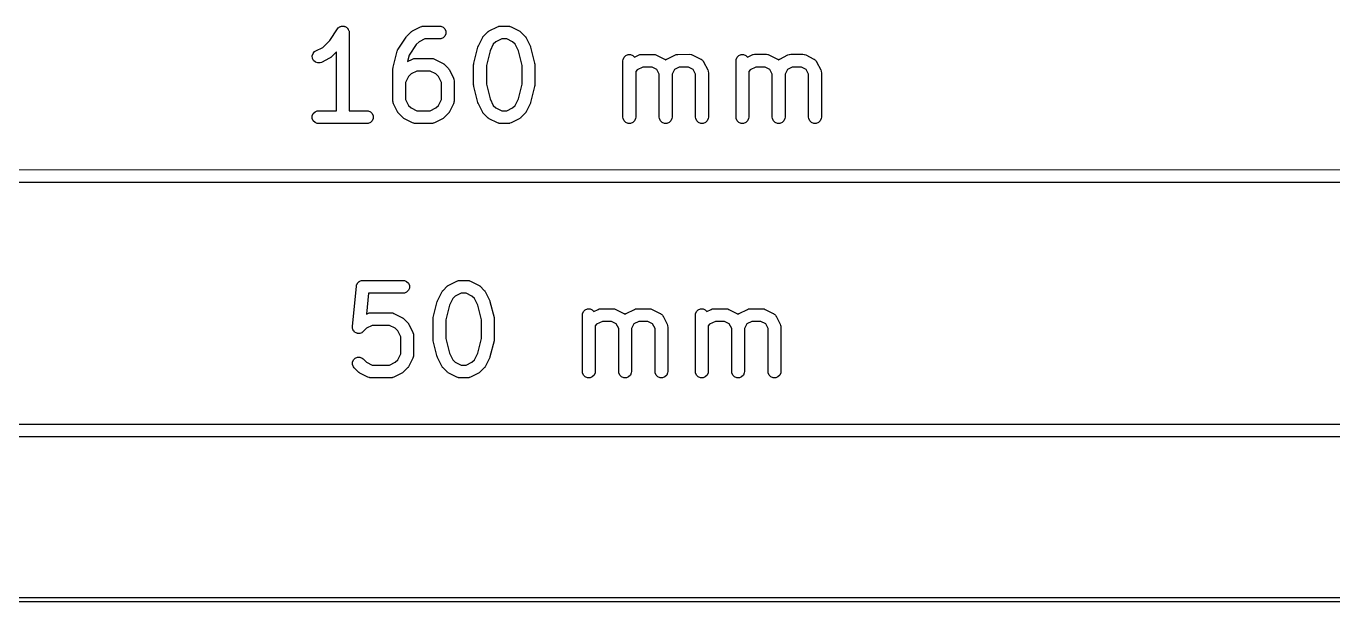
# Model space of a CAD drawing. Header units: inches. Extents: x 0.57 to 7.95, y -5.84 to -0.5.
# Drawn here: x 3.882 to 4.489, y -0.769 to -0.501 of the extents above; entities that cross this region are included whole.
import ezdxf

# ---------------------------------------------------------------- set-up
doc = ezdxf.new("R2010")
doc.units = ezdxf.units.IN
doc.header["$MEASUREMENT"] = 0
doc.layers.add('BLACK', color=250, linetype='CONTINUOUS')

msp = doc.modelspace()

# ---------------------------------------------------------------- linework, layer by layer
at = {"layer": 'BLACK', "linetype": 'CONTINUOUS'}
for p, q in [((4.02292, -0.50776), (4.02651, -0.50238)), ((4.02651, -0.50238), (4.02688, -0.50193)), ((4.02651, -0.50238), (4.02651, -0.50238)), ((4.02651, -0.50238), (4.02651, -0.50238)), ((4.02651, -0.50238), (4.02651, -0.50238)), ((4.02688, -0.50193), (4.02712, -0.50177)), ((4.02712, -0.50177), (4.02733, -0.50156)), ((4.02733, -0.50156), (4.02759, -0.50145)), ((4.02759, -0.50145), (4.02783, -0.50129)), ((4.02783, -0.50129), (4.02812, -0.50124)), ((4.02812, -0.50124), (4.02839, -0.50112)), ((4.02839, -0.50112), (4.02868, -0.50112)), ((4.02868, -0.50112), (4.02896, -0.50107)), ((4.02896, -0.50107), (4.02925, -0.50112)), ((4.02925, -0.50112), (4.02954, -0.50112)), ((4.02954, -0.50112), (4.02981, -0.50123)), ((4.02981, -0.50123), (4.03009, -0.50129)), ((4.03009, -0.50129), (4.03034, -0.50145)), ((4.03034, -0.50145), (4.03061, -0.50156)), ((4.03061, -0.50156), (4.03081, -0.50177)), ((4.03081, -0.50177), (4.03105, -0.50193)), ((4.03105, -0.50193), (4.03122, -0.50217)), ((4.03122, -0.50217), (4.03142, -0.50238)), ((4.03142, -0.50238), (4.03153, -0.50265)), ((4.03153, -0.50265), (4.03169, -0.50289)), ((4.03169, -0.50289), (4.03175, -0.50317)), ((4.03175, -0.50317), (4.03186, -0.50344)), ((4.03186, -0.50344), (4.03192, -0.50401)), ((4.06063, -0.50381), (4.06085, -0.50362)), ((4.06085, -0.50362), (4.0609, -0.50356)), ((4.0609, -0.50356), (4.06099, -0.5035)), ((4.06099, -0.5035), (4.06107, -0.50344)), ((4.06107, -0.50344), (4.06115, -0.50341)), ((4.06115, -0.50341), (4.06139, -0.50325)), ((4.06139, -0.50325), (4.06514, -0.50138)), ((4.06514, -0.50138), (4.06568, -0.50117)), ((4.06568, -0.50117), (4.06579, -0.50116)), ((4.06579, -0.50116), (4.06589, -0.50112)), ((4.06589, -0.50112), (4.06646, -0.50107)), ((4.06646, -0.50107), (4.07396, -0.50107)), ((4.07396, -0.50107), (4.07454, -0.50112)), ((4.07454, -0.50112), (4.0756, -0.50156)), ((4.0756, -0.50156), (4.07642, -0.50238)), ((4.07642, -0.50238), (4.07686, -0.50344)), ((4.07686, -0.50344), (4.07686, -0.50459)), ((4.09625, -0.5038), (4.09647, -0.50362)), ((4.09647, -0.50362), (4.09652, -0.50356)), ((4.09652, -0.50356), (4.09661, -0.5035)), ((4.09661, -0.5035), (4.09669, -0.50344)), ((4.09669, -0.50344), (4.09677, -0.50341)), ((4.09677, -0.50341), (4.09701, -0.50325)), ((4.09701, -0.50325), (4.10076, -0.50138)), ((4.10076, -0.50138), (4.1013, -0.50117)), ((4.1013, -0.50117), (4.10141, -0.50116)), ((4.10141, -0.50116), (4.10151, -0.50112)), ((4.10151, -0.50112), (4.10208, -0.50106)), ((4.10208, -0.50106), (4.10583, -0.50106)), ((4.10583, -0.50106), (4.10641, -0.50112)), ((4.10641, -0.50112), (4.10651, -0.50116)), ((4.10651, -0.50116), (4.10661, -0.50117)), ((4.10661, -0.50117), (4.10715, -0.50138)), ((4.10715, -0.50138), (4.1109, -0.50325)), ((4.1109, -0.50325), (4.11115, -0.50341)), ((4.11115, -0.50341), (4.11122, -0.50344)), ((4.11122, -0.50344), (4.1113, -0.5035)), ((4.1113, -0.5035), (4.11139, -0.50356)), ((4.11139, -0.50356), (4.11144, -0.50362)), ((4.11144, -0.50362), (4.11167, -0.5038)), ((4.01972, -0.51097), (4.02292, -0.50776)), ((4.03192, -0.50401), (4.03192, -0.50402)), ((4.03192, -0.50402), (4.03192, -0.50402)), ((4.03192, -0.50402), (4.03192, -0.50402)), ((4.03192, -0.50402), (4.03192, -0.54044)), ((4.05463, -0.51175), (4.05838, -0.50613)), ((4.05838, -0.50613), (4.05857, -0.5059)), ((4.05838, -0.50613), (4.05838, -0.50613)), ((4.05838, -0.50613), (4.05838, -0.50613)), ((4.05857, -0.5059), (4.05875, -0.50568)), ((4.05875, -0.50568), (4.06063, -0.50381)), ((4.05875, -0.50568), (4.05875, -0.50568)), ((4.05875, -0.50568), (4.05875, -0.50568)), ((4.06313, -0.50965), (4.05983, -0.5146)), ((4.06446, -0.50832), (4.06313, -0.50965)), ((4.06716, -0.50697), (4.06446, -0.50832)), ((4.07396, -0.50697), (4.06716, -0.50697)), ((4.07454, -0.50691), (4.07396, -0.50697)), ((4.0756, -0.50647), (4.07454, -0.50691)), ((4.07642, -0.50566), (4.0756, -0.50647)), ((4.07686, -0.50459), (4.07642, -0.50566)), ((4.09194, -0.5102), (4.09382, -0.50645)), ((4.09382, -0.50645), (4.09397, -0.5062)), ((4.09397, -0.5062), (4.094, -0.50613)), ((4.094, -0.50613), (4.09407, -0.50605)), ((4.09407, -0.50605), (4.09413, -0.50596)), ((4.09413, -0.50596), (4.09419, -0.50591)), ((4.09419, -0.50591), (4.09437, -0.50568)), ((4.09437, -0.50568), (4.09625, -0.5038)), ((4.09889, -0.50952), (4.09737, -0.51255)), ((4.10008, -0.50832), (4.09889, -0.50952)), ((4.10278, -0.50697), (4.10008, -0.50832)), ((4.10514, -0.50697), (4.10278, -0.50697)), ((4.10783, -0.50832), (4.10514, -0.50697)), ((4.10903, -0.50952), (4.10783, -0.50832)), ((4.11055, -0.51255), (4.10903, -0.50952)), ((4.11167, -0.5038), (4.11355, -0.50568)), ((4.11355, -0.50568), (4.11373, -0.5059)), ((4.11373, -0.5059), (4.11379, -0.50596)), ((4.11379, -0.50596), (4.11385, -0.50604)), ((4.11385, -0.50604), (4.11391, -0.50613)), ((4.11391, -0.50613), (4.11394, -0.5062)), ((4.11394, -0.5062), (4.1141, -0.50645)), ((4.1141, -0.50645), (4.11597, -0.5102)), ((4.01479, -0.5149), (4.01515, -0.51381)), ((4.01487, -0.51605), (4.01479, -0.5149)), ((4.01515, -0.51381), (4.01591, -0.51294)), ((4.01591, -0.51294), (4.0164, -0.51263)), ((4.0164, -0.51263), (4.01972, -0.51097)), ((4.02304, -0.51588), (4.02279, -0.51603)), ((4.02311, -0.51585), (4.02304, -0.51588)), ((4.02319, -0.51578), (4.02311, -0.51585)), ((4.02328, -0.51573), (4.02319, -0.51578)), ((4.02333, -0.51567), (4.02328, -0.51573)), ((4.02356, -0.51548), (4.02333, -0.51567)), ((4.02602, -0.51302), (4.02356, -0.51548)), ((4.02602, -0.54044), (4.02602, -0.51302)), ((4.05235, -0.52018), (4.05423, -0.51268)), ((4.05423, -0.51268), (4.05435, -0.51234)), ((4.05435, -0.51234), (4.05436, -0.51227)), ((4.05436, -0.51227), (4.0544, -0.5122)), ((4.0544, -0.5122), (4.05442, -0.51213)), ((4.05442, -0.51213), (4.05446, -0.51207)), ((4.05446, -0.51207), (4.05463, -0.51175)), ((4.05983, -0.5146), (4.0591, -0.51752)), ((4.08985, -0.5183), (4.09172, -0.5108)), ((4.09172, -0.5108), (4.09174, -0.51076)), ((4.09174, -0.51074), (4.09183, -0.5105)), ((4.09174, -0.51076), (4.09174, -0.51074)), ((4.09183, -0.5105), (4.09192, -0.51026)), ((4.09192, -0.51026), (4.09193, -0.51024)), ((4.09193, -0.51024), (4.09194, -0.5102)), ((4.09737, -0.51255), (4.09566, -0.51938)), ((4.11225, -0.51938), (4.11055, -0.51255)), ((4.11597, -0.5102), (4.11599, -0.51024)), ((4.11599, -0.51024), (4.116, -0.51025)), ((4.116, -0.51025), (4.11609, -0.5105)), ((4.11609, -0.5105), (4.11618, -0.51074)), ((4.11618, -0.51074), (4.11618, -0.51076)), ((4.11618, -0.51076), (4.1162, -0.5108)), ((4.1162, -0.5108), (4.11807, -0.5183)), ((4.15918, -0.51656), (4.15962, -0.5155)), ((4.15962, -0.5155), (4.16044, -0.51468)), ((4.16044, -0.51468), (4.1615, -0.51424)), ((4.1615, -0.51424), (4.16265, -0.51424)), ((4.16265, -0.51424), (4.16372, -0.51468)), ((4.16372, -0.51468), (4.16448, -0.51545)), ((4.16448, -0.51545), (4.16638, -0.5145)), ((4.16638, -0.5145), (4.16692, -0.51429)), ((4.16692, -0.51429), (4.16703, -0.51428)), ((4.16703, -0.51428), (4.16712, -0.51424)), ((4.16712, -0.51424), (4.1677, -0.51419)), ((4.1677, -0.51419), (4.17333, -0.51419)), ((4.17333, -0.51419), (4.1739, -0.51424)), ((4.1739, -0.51424), (4.174, -0.51428)), ((4.174, -0.51428), (4.17411, -0.51429)), ((4.17411, -0.51429), (4.17465, -0.5145)), ((4.17465, -0.5145), (4.1784, -0.51637)), ((4.1795, -0.51637), (4.18325, -0.5145)), ((4.18325, -0.5145), (4.18379, -0.51429)), ((4.18379, -0.51429), (4.1839, -0.51428)), ((4.1839, -0.51428), (4.184, -0.51424)), ((4.184, -0.51424), (4.18457, -0.51419)), ((4.18457, -0.51419), (4.1902, -0.51418)), ((4.1902, -0.51418), (4.19077, -0.51424)), ((4.19077, -0.51424), (4.19087, -0.51428)), ((4.19087, -0.51428), (4.19098, -0.51429)), ((4.19098, -0.51429), (4.19152, -0.5145)), ((4.19152, -0.5145), (4.19527, -0.51637)), ((4.21167, -0.51656), (4.21211, -0.5155)), ((4.21211, -0.5155), (4.21293, -0.51468)), ((4.21293, -0.51468), (4.21399, -0.51424)), ((4.21399, -0.51424), (4.21515, -0.51424)), ((4.21515, -0.51424), (4.21621, -0.51468)), ((4.21621, -0.51468), (4.21697, -0.51545)), ((4.21697, -0.51545), (4.21887, -0.5145)), ((4.21887, -0.5145), (4.21941, -0.51429)), ((4.21941, -0.51429), (4.21952, -0.51428)), ((4.21952, -0.51428), (4.21962, -0.51424)), ((4.21962, -0.51424), (4.22019, -0.51418)), ((4.22019, -0.51418), (4.22582, -0.51418)), ((4.22582, -0.51418), (4.22639, -0.51424)), ((4.22639, -0.51424), (4.22649, -0.51428)), ((4.22649, -0.51428), (4.2266, -0.51429)), ((4.2266, -0.51429), (4.22714, -0.5145)), ((4.22714, -0.5145), (4.23089, -0.51637)), ((4.232, -0.51637), (4.23575, -0.51449)), ((4.23575, -0.51449), (4.23629, -0.51429)), ((4.23629, -0.51429), (4.23639, -0.51428)), ((4.23639, -0.51428), (4.23649, -0.51424)), ((4.23649, -0.51424), (4.23707, -0.51418)), ((4.23707, -0.51418), (4.24269, -0.51418)), ((4.24269, -0.51418), (4.24327, -0.51424)), ((4.24327, -0.51424), (4.24337, -0.51428)), ((4.24337, -0.51428), (4.24347, -0.51429)), ((4.24347, -0.51429), (4.24401, -0.51449)), ((4.24401, -0.51449), (4.24776, -0.51637)), ((4.01539, -0.51708), (4.01487, -0.51605)), ((4.01626, -0.51783), (4.01539, -0.51708)), ((4.01735, -0.5182), (4.01626, -0.51783)), ((4.0185, -0.51812), (4.01735, -0.5182)), ((4.01904, -0.51791), (4.0185, -0.51812)), ((4.02279, -0.51603), (4.01904, -0.51791)), ((4.05226, -0.52089), (4.05227, -0.52079)), ((4.05226, -0.53589), (4.05226, -0.52089)), ((4.05227, -0.52075), (4.0523, -0.52053)), ((4.05227, -0.52079), (4.05227, -0.52075)), ((4.0523, -0.52053), (4.05232, -0.52032)), ((4.05232, -0.52032), (4.05234, -0.52028)), ((4.05234, -0.52028), (4.05235, -0.52018)), ((4.0591, -0.51752), (4.06139, -0.51638)), ((4.06341, -0.52197), (4.06071, -0.52332)), ((4.06139, -0.51638), (4.06193, -0.51617)), ((4.06193, -0.51617), (4.06204, -0.51616)), ((4.06204, -0.51616), (4.06214, -0.51612)), ((4.06214, -0.51612), (4.06271, -0.51606)), ((4.06271, -0.51606), (4.07021, -0.51606)), ((4.06952, -0.52197), (4.06341, -0.52197)), ((4.07221, -0.52332), (4.06952, -0.52197)), ((4.07021, -0.51606), (4.07079, -0.51612)), ((4.07079, -0.51612), (4.07089, -0.51616)), ((4.07089, -0.51616), (4.07099, -0.51617)), ((4.07099, -0.51617), (4.07153, -0.51638)), ((4.07153, -0.51638), (4.07528, -0.51825)), ((4.07528, -0.51825), (4.07553, -0.51841)), ((4.07553, -0.51841), (4.0756, -0.51844)), ((4.0756, -0.51844), (4.07568, -0.5185)), ((4.07568, -0.5185), (4.07577, -0.51856)), ((4.07577, -0.51856), (4.07582, -0.51862)), ((4.07582, -0.51862), (4.07605, -0.5188)), ((4.07605, -0.5188), (4.07793, -0.52068)), ((4.07793, -0.52068), (4.07811, -0.5209)), ((4.07811, -0.5209), (4.07817, -0.52096)), ((4.07817, -0.52096), (4.07823, -0.52104)), ((4.07823, -0.52104), (4.07829, -0.52113)), ((4.07829, -0.52113), (4.07832, -0.5212)), ((4.07832, -0.5212), (4.07848, -0.52145)), ((4.07848, -0.52145), (4.08035, -0.52519)), ((4.08976, -0.51887), (4.08979, -0.51866)), ((4.08977, -0.51892), (4.08976, -0.51887)), ((4.08976, -0.51902), (4.08977, -0.51892)), ((4.08976, -0.52839), (4.08976, -0.51902)), ((4.08979, -0.51866), (4.08981, -0.51844)), ((4.08981, -0.51844), (4.08983, -0.5184)), ((4.08983, -0.5184), (4.08985, -0.5183)), ((4.09566, -0.51938), (4.09566, -0.52803)), ((4.11226, -0.52803), (4.11225, -0.51938)), ((4.11807, -0.5183), (4.11809, -0.5184)), ((4.11809, -0.5184), (4.1181, -0.51844)), ((4.1181, -0.51844), (4.11812, -0.51866)), ((4.11812, -0.51866), (4.11816, -0.51887)), ((4.11816, -0.51887), (4.11815, -0.51891)), ((4.11815, -0.51891), (4.11816, -0.51901)), ((4.11816, -0.51901), (4.11816, -0.52839)), ((4.15912, -0.51714), (4.15918, -0.51656)), ((4.15912, -0.54339), (4.15912, -0.51714)), ((4.1657, -0.52144), (4.16503, -0.52211)), ((4.1684, -0.52009), (4.1657, -0.52144)), ((4.17263, -0.52009), (4.1684, -0.52009)), ((4.17487, -0.52121), (4.17263, -0.52009)), ((4.176, -0.52346), (4.17487, -0.52121)), ((4.1784, -0.51637), (4.17849, -0.51643)), ((4.17849, -0.51643), (4.17854, -0.51645)), ((4.17854, -0.51645), (4.17859, -0.5165)), ((4.17859, -0.5165), (4.17889, -0.51668)), ((4.17889, -0.51668), (4.17895, -0.51675)), ((4.17895, -0.51675), (4.17901, -0.51668)), ((4.17901, -0.51668), (4.17931, -0.5165)), ((4.17931, -0.5165), (4.17936, -0.51645)), ((4.17936, -0.51645), (4.17941, -0.51643)), ((4.17941, -0.51643), (4.1795, -0.51637)), ((4.18303, -0.52121), (4.1819, -0.52346)), ((4.18527, -0.52009), (4.18303, -0.52121)), ((4.1895, -0.52009), (4.18527, -0.52009)), ((4.19175, -0.52121), (4.1895, -0.52009)), ((4.19287, -0.52346), (4.19175, -0.52121)), ((4.19527, -0.51637), (4.19536, -0.51643)), ((4.19536, -0.51643), (4.19541, -0.51645)), ((4.19541, -0.51645), (4.19547, -0.5165)), ((4.19547, -0.5165), (4.19576, -0.51668)), ((4.19576, -0.51668), (4.196, -0.51696)), ((4.196, -0.51696), (4.19628, -0.5172)), ((4.19628, -0.5172), (4.19646, -0.51749)), ((4.19646, -0.51749), (4.19651, -0.51755)), ((4.19651, -0.51755), (4.19653, -0.5176)), ((4.19653, -0.5176), (4.19659, -0.51769)), ((4.19659, -0.51769), (4.19846, -0.52144)), ((4.19846, -0.52144), (4.19867, -0.52198)), ((4.19867, -0.52198), (4.19868, -0.52209)), ((4.21162, -0.51714), (4.21167, -0.51656)), ((4.21162, -0.54338), (4.21162, -0.51714)), ((4.21819, -0.52144), (4.21752, -0.52211)), ((4.22089, -0.52009), (4.21819, -0.52144)), ((4.22512, -0.52009), (4.22089, -0.52009)), ((4.22737, -0.52121), (4.22512, -0.52009)), ((4.22849, -0.52346), (4.22737, -0.52121)), ((4.23089, -0.51637), (4.23098, -0.51643)), ((4.23098, -0.51643), (4.23103, -0.51645)), ((4.23103, -0.51645), (4.23109, -0.51649)), ((4.23109, -0.51649), (4.23138, -0.51668)), ((4.23138, -0.51668), (4.23144, -0.51675)), ((4.23144, -0.51675), (4.23151, -0.51668)), ((4.23151, -0.51668), (4.2318, -0.51649)), ((4.2318, -0.51649), (4.23186, -0.51645)), ((4.23186, -0.51645), (4.2319, -0.51643)), ((4.2319, -0.51643), (4.232, -0.51637)), ((4.23552, -0.52121), (4.2344, -0.52346)), ((4.23776, -0.52009), (4.23552, -0.52121)), ((4.24199, -0.52009), (4.23776, -0.52009)), ((4.24424, -0.52121), (4.24199, -0.52009)), ((4.24536, -0.52346), (4.24424, -0.52121)), ((4.24776, -0.51637), (4.24786, -0.51643)), ((4.24786, -0.51643), (4.2479, -0.51645)), ((4.2479, -0.51645), (4.24796, -0.51649)), ((4.24796, -0.51649), (4.24825, -0.51668)), ((4.24825, -0.51668), (4.24849, -0.51696)), ((4.24849, -0.51696), (4.24877, -0.5172)), ((4.24877, -0.5172), (4.24896, -0.51749)), ((4.24896, -0.51749), (4.24901, -0.51755)), ((4.24901, -0.51755), (4.24902, -0.51759)), ((4.24902, -0.51759), (4.24908, -0.51769)), ((4.24908, -0.51769), (4.25096, -0.52144)), ((4.25096, -0.52144), (4.25116, -0.52198)), ((4.25116, -0.52198), (4.25117, -0.52209)), ((4.05952, -0.52452), (4.05817, -0.52721)), ((4.05817, -0.52721), (4.05817, -0.53519)), ((4.06071, -0.52332), (4.05952, -0.52452)), ((4.07341, -0.52451), (4.07221, -0.52332)), ((4.07476, -0.52721), (4.07341, -0.52451)), ((4.07476, -0.53519), (4.07476, -0.52721)), ((4.08035, -0.52519), (4.08056, -0.52574)), ((4.08056, -0.52574), (4.08057, -0.52584)), ((4.08057, -0.52584), (4.08061, -0.52594)), ((4.08061, -0.52594), (4.08067, -0.52652)), ((4.08067, -0.52652), (4.08067, -0.53589)), ((4.09566, -0.52803), (4.09737, -0.53486)), ((4.11055, -0.53486), (4.11226, -0.52803)), ((4.16503, -0.52211), (4.16503, -0.54339)), ((4.176, -0.54338), (4.176, -0.52346)), ((4.1819, -0.52346), (4.1819, -0.54338)), ((4.19287, -0.54338), (4.19287, -0.52346)), ((4.19868, -0.52209), (4.19872, -0.52219)), ((4.19872, -0.52219), (4.19878, -0.52276)), ((4.19878, -0.52276), (4.19878, -0.54338)), ((4.21752, -0.52211), (4.21752, -0.54338)), ((4.22849, -0.54338), (4.22849, -0.52346)), ((4.2344, -0.52346), (4.2344, -0.54338)), ((4.24536, -0.54338), (4.24536, -0.52346)), ((4.25117, -0.52209), (4.25121, -0.52218)), ((4.25121, -0.52218), (4.25127, -0.52276)), ((4.25127, -0.52276), (4.25127, -0.54338)), ((4.08977, -0.52849), (4.08976, -0.52839)), ((4.08976, -0.52853), (4.08977, -0.52849)), ((4.08979, -0.52875), (4.08976, -0.52853)), ((4.08981, -0.52897), (4.08979, -0.52875)), ((4.08983, -0.52901), (4.08981, -0.52897)), ((4.08985, -0.52911), (4.08983, -0.52901)), ((4.09172, -0.5366), (4.08985, -0.52911)), ((4.11807, -0.5291), (4.1162, -0.5366)), ((4.11809, -0.52901), (4.11807, -0.5291)), ((4.1181, -0.52896), (4.11809, -0.52901)), ((4.11813, -0.52875), (4.1181, -0.52896)), ((4.11816, -0.52853), (4.11813, -0.52875)), ((4.11816, -0.52839), (4.11815, -0.52849)), ((4.11815, -0.52849), (4.11816, -0.52853)), ((4.05232, -0.53647), (4.05226, -0.53589)), ((4.05236, -0.53656), (4.05232, -0.53647)), ((4.05237, -0.53667), (4.05236, -0.53656)), ((4.05257, -0.53721), (4.05237, -0.53667)), ((4.05445, -0.54096), (4.05257, -0.53721)), ((4.05817, -0.53519), (4.05952, -0.53789)), ((4.05952, -0.53789), (4.06071, -0.53909)), ((4.06071, -0.53909), (4.06341, -0.54044)), ((4.06952, -0.54044), (4.07221, -0.53909)), ((4.07221, -0.53909), (4.07341, -0.53789)), ((4.07341, -0.53789), (4.07476, -0.53519)), ((4.08035, -0.53721), (4.07848, -0.54096)), ((4.08056, -0.53667), (4.08035, -0.53721)), ((4.08057, -0.53656), (4.08056, -0.53667)), ((4.08061, -0.53647), (4.08057, -0.53656)), ((4.08067, -0.53589), (4.08061, -0.53647)), ((4.09174, -0.53665), (4.09172, -0.5366)), ((4.09174, -0.53667), (4.09174, -0.53665)), ((4.09183, -0.53691), (4.09174, -0.53667)), ((4.09192, -0.53715), (4.09183, -0.53691)), ((4.09193, -0.53717), (4.09192, -0.53715)), ((4.09194, -0.53721), (4.09193, -0.53717)), ((4.09382, -0.54096), (4.09194, -0.53721)), ((4.09737, -0.53486), (4.09889, -0.53789)), ((4.09889, -0.53789), (4.10008, -0.53909)), ((4.10008, -0.53909), (4.10278, -0.54043)), ((4.10514, -0.54043), (4.10783, -0.53909)), ((4.10783, -0.53909), (4.10903, -0.53789)), ((4.10903, -0.53789), (4.11055, -0.53486)), ((4.11597, -0.53721), (4.1141, -0.54096)), ((4.11599, -0.53717), (4.11597, -0.53721)), ((4.116, -0.53715), (4.11599, -0.53717)), ((4.11609, -0.53691), (4.116, -0.53715)), ((4.11618, -0.53667), (4.11609, -0.53691)), ((4.1162, -0.5366), (4.11618, -0.53665)), ((4.11618, -0.53665), (4.11618, -0.53667)), ((4.01482, -0.54281), (4.01527, -0.54175)), ((4.01482, -0.54397), (4.01482, -0.54281)), ((4.01527, -0.54503), (4.01482, -0.54397)), ((4.01527, -0.54175), (4.01608, -0.54094)), ((4.01608, -0.54585), (4.01527, -0.54503)), ((4.01608, -0.54094), (4.01714, -0.54049)), ((4.01714, -0.54629), (4.01608, -0.54585)), ((4.01714, -0.54049), (4.01772, -0.54044)), ((4.01772, -0.54044), (4.02602, -0.54044)), ((4.03192, -0.54044), (4.04022, -0.54044)), ((4.04022, -0.54044), (4.04079, -0.54049)), ((4.04079, -0.54049), (4.04186, -0.54093)), ((4.04186, -0.54584), (4.04079, -0.54629)), ((4.04186, -0.54093), (4.04267, -0.54175)), ((4.04267, -0.54503), (4.04186, -0.54584)), ((4.04267, -0.54175), (4.04311, -0.54281)), ((4.04311, -0.54397), (4.04267, -0.54503)), ((4.04311, -0.54281), (4.04311, -0.54397)), ((4.05461, -0.54121), (4.05445, -0.54096)), ((4.05464, -0.54128), (4.05461, -0.54121)), ((4.0547, -0.54136), (4.05464, -0.54128)), ((4.05476, -0.54145), (4.0547, -0.54136)), ((4.05482, -0.5415), (4.05476, -0.54145)), ((4.055, -0.54173), (4.05482, -0.5415)), ((4.05688, -0.5436), (4.055, -0.54173)), ((4.0571, -0.54379), (4.05688, -0.5436)), ((4.05716, -0.54385), (4.0571, -0.54379)), ((4.05724, -0.5439), (4.05716, -0.54385)), ((4.05733, -0.54397), (4.05724, -0.5439)), ((4.0574, -0.544), (4.05733, -0.54397)), ((4.05764, -0.54416), (4.0574, -0.544)), ((4.06139, -0.54603), (4.05764, -0.54416)), ((4.06194, -0.54624), (4.06139, -0.54603)), ((4.06204, -0.54624), (4.06194, -0.54624)), ((4.06214, -0.54628), (4.06204, -0.54624)), ((4.06341, -0.54044), (4.06952, -0.54044)), ((4.07089, -0.54624), (4.07079, -0.54628)), ((4.07099, -0.54624), (4.07089, -0.54624)), ((4.07153, -0.54603), (4.07099, -0.54624)), ((4.07528, -0.54415), (4.07153, -0.54603)), ((4.07553, -0.544), (4.07528, -0.54415)), ((4.0756, -0.54397), (4.07553, -0.544)), ((4.07569, -0.5439), (4.0756, -0.54397)), ((4.07577, -0.54385), (4.07569, -0.5439)), ((4.07583, -0.54379), (4.07577, -0.54385)), ((4.07605, -0.5436), (4.07583, -0.54379)), ((4.07793, -0.54173), (4.07605, -0.5436)), ((4.07811, -0.5415), (4.07793, -0.54173)), ((4.07817, -0.54145), (4.07811, -0.5415)), ((4.07823, -0.54136), (4.07817, -0.54145)), ((4.07829, -0.54128), (4.07823, -0.54136)), ((4.07832, -0.54121), (4.07829, -0.54128)), ((4.07848, -0.54096), (4.07832, -0.54121)), ((4.09398, -0.54121), (4.09382, -0.54096)), ((4.09401, -0.54128), (4.09398, -0.54121)), ((4.09407, -0.54136), (4.09401, -0.54128)), ((4.09413, -0.54145), (4.09407, -0.54136)), ((4.09419, -0.5415), (4.09413, -0.54145)), ((4.09437, -0.54173), (4.09419, -0.5415)), ((4.09625, -0.5436), (4.09437, -0.54173)), ((4.09647, -0.54379), (4.09625, -0.5436)), ((4.09653, -0.54385), (4.09647, -0.54379)), ((4.09661, -0.5439), (4.09653, -0.54385)), ((4.0967, -0.54397), (4.09661, -0.5439)), ((4.09677, -0.544), (4.0967, -0.54397)), ((4.09702, -0.54415), (4.09677, -0.544)), ((4.10076, -0.54603), (4.09702, -0.54415)), ((4.10131, -0.54624), (4.10076, -0.54603)), ((4.10141, -0.54624), (4.10131, -0.54624)), ((4.10151, -0.54628), (4.10141, -0.54624)), ((4.10278, -0.54043), (4.10514, -0.54043)), ((4.10651, -0.54624), (4.10641, -0.54628)), ((4.10661, -0.54624), (4.10651, -0.54624)), ((4.10716, -0.54603), (4.10661, -0.54624)), ((4.1109, -0.54415), (4.10716, -0.54603)), ((4.11115, -0.544), (4.1109, -0.54415)), ((4.11122, -0.54397), (4.11115, -0.544)), ((4.11131, -0.5439), (4.11122, -0.54397)), ((4.11139, -0.54384), (4.11131, -0.5439)), ((4.11145, -0.54379), (4.11139, -0.54384)), ((4.11167, -0.5436), (4.11145, -0.54379)), ((4.11355, -0.54173), (4.11167, -0.5436)), ((4.11373, -0.5415), (4.11355, -0.54173)), ((4.11379, -0.54145), (4.11373, -0.5415)), ((4.11385, -0.54136), (4.11379, -0.54145)), ((4.11391, -0.54128), (4.11385, -0.54136)), ((4.11394, -0.54121), (4.11391, -0.54128)), ((4.1141, -0.54096), (4.11394, -0.54121)), ((4.15918, -0.54396), (4.15912, -0.54339)), ((4.15962, -0.54503), (4.15918, -0.54396)), ((4.16044, -0.54584), (4.15962, -0.54503)), ((4.1615, -0.54628), (4.16044, -0.54584)), ((4.16372, -0.54584), (4.16265, -0.54628)), ((4.16453, -0.54503), (4.16372, -0.54584)), ((4.16497, -0.54396), (4.16453, -0.54503)), ((4.16503, -0.54339), (4.16497, -0.54396)), ((4.17605, -0.54396), (4.176, -0.54338)), ((4.1765, -0.54503), (4.17605, -0.54396)), ((4.17731, -0.54584), (4.1765, -0.54503)), ((4.17837, -0.54628), (4.17731, -0.54584)), ((4.18059, -0.54584), (4.17953, -0.54628)), ((4.18141, -0.54503), (4.18059, -0.54584)), ((4.18185, -0.54396), (4.18141, -0.54503)), ((4.1819, -0.54338), (4.18185, -0.54396)), ((4.19293, -0.54396), (4.19287, -0.54338)), ((4.19337, -0.54502), (4.19293, -0.54396)), ((4.19418, -0.54584), (4.19337, -0.54502)), ((4.19525, -0.54628), (4.19418, -0.54584)), ((4.19746, -0.54584), (4.1964, -0.54628)), ((4.19828, -0.54502), (4.19746, -0.54584)), ((4.19872, -0.54396), (4.19828, -0.54502)), ((4.19878, -0.54338), (4.19872, -0.54396)), ((4.21168, -0.54396), (4.21162, -0.54338)), ((4.21212, -0.54502), (4.21168, -0.54396)), ((4.21293, -0.54584), (4.21212, -0.54502)), ((4.214, -0.54628), (4.21293, -0.54584)), ((4.21621, -0.54584), (4.21515, -0.54628)), ((4.21703, -0.54502), (4.21621, -0.54584)), ((4.21747, -0.54396), (4.21703, -0.54502)), ((4.21752, -0.54338), (4.21747, -0.54396)), ((4.22855, -0.54396), (4.22849, -0.54338)), ((4.22899, -0.54502), (4.22855, -0.54396)), ((4.2298, -0.54584), (4.22899, -0.54502)), ((4.23087, -0.54628), (4.2298, -0.54584)), ((4.23308, -0.54584), (4.23202, -0.54628)), ((4.2339, -0.54502), (4.23308, -0.54584)), ((4.23434, -0.54396), (4.2339, -0.54502)), ((4.2344, -0.54338), (4.23434, -0.54396)), ((4.24542, -0.54396), (4.24536, -0.54338)), ((4.24586, -0.54502), (4.24542, -0.54396)), ((4.24668, -0.54584), (4.24586, -0.54502)), ((4.24774, -0.54628), (4.24668, -0.54584)), ((4.24996, -0.54584), (4.24889, -0.54628)), ((4.25077, -0.54502), (4.24996, -0.54584)), ((4.25121, -0.54396), (4.25077, -0.54502)), ((4.25127, -0.54338), (4.25121, -0.54396)), ((4.01772, -0.54634), (4.01714, -0.54629)), ((4.04022, -0.54634), (4.01772, -0.54634)), ((4.04079, -0.54629), (4.04022, -0.54634)), ((4.06272, -0.54634), (4.06214, -0.54628)), ((4.07021, -0.54634), (4.06272, -0.54634)), ((4.07079, -0.54628), (4.07021, -0.54634)), ((4.10209, -0.54634), (4.10151, -0.54628)), ((4.10583, -0.54634), (4.10209, -0.54634)), ((4.10641, -0.54628), (4.10583, -0.54634)), ((4.16265, -0.54628), (4.1615, -0.54628)), ((4.17953, -0.54628), (4.17837, -0.54628)), ((4.1964, -0.54628), (4.19525, -0.54628)), ((4.21515, -0.54628), (4.214, -0.54628)), ((4.23202, -0.54628), (4.23087, -0.54628)), ((4.24889, -0.54628), (4.24774, -0.54628)), ((0.99631, -0.56791), (7.27161, -0.56769)), ((7.27161, -0.5736), (0.99631, -0.57382)), ((4.03343, -0.64069), (4.03531, -0.62194)), ((4.03531, -0.62194), (4.03535, -0.62173)), ((4.03535, -0.62166), (4.03538, -0.62159)), ((4.03535, -0.62173), (4.03535, -0.62166)), ((4.03538, -0.62159), (4.03542, -0.62138)), ((4.03542, -0.62138), (4.03562, -0.621)), ((4.03562, -0.621), (4.03579, -0.6206)), ((4.03579, -0.6206), (4.0359, -0.62049)), ((4.0359, -0.62049), (4.03597, -0.62036)), ((4.03597, -0.62036), (4.0363, -0.62009)), ((4.0363, -0.62009), (4.0366, -0.61978)), ((4.0366, -0.61978), (4.03674, -0.61972)), ((4.03674, -0.61972), (4.03686, -0.61963)), ((4.03686, -0.61963), (4.03727, -0.61951)), ((4.03727, -0.61951), (4.03767, -0.61934)), ((4.03767, -0.61934), (4.03789, -0.61932)), ((4.03789, -0.61932), (4.03796, -0.6193)), ((4.03796, -0.6193), (4.03803, -0.61931)), ((4.03803, -0.61931), (4.03825, -0.61928)), ((4.03825, -0.61928), (4.05699, -0.61928)), ((4.05699, -0.61928), (4.05757, -0.61934)), ((4.05757, -0.62513), (4.05699, -0.62519)), ((4.05757, -0.61934), (4.05863, -0.61978)), ((4.05863, -0.62469), (4.05757, -0.62513)), ((4.05863, -0.61978), (4.05945, -0.6206)), ((4.05945, -0.62388), (4.05863, -0.62469)), ((4.05945, -0.6206), (4.05989, -0.62166)), ((4.05989, -0.62281), (4.05945, -0.62388)), ((4.05989, -0.62166), (4.05989, -0.62281)), ((4.0731, -0.62842), (4.07497, -0.62467)), ((4.07497, -0.62467), (4.07513, -0.62442)), ((4.07513, -0.62442), (4.07516, -0.62435)), ((4.07516, -0.62435), (4.07523, -0.62427)), ((4.07523, -0.62427), (4.07528, -0.62418)), ((4.07528, -0.62418), (4.07534, -0.62412)), ((4.07534, -0.62412), (4.07553, -0.6239)), ((4.07553, -0.6239), (4.0774, -0.62202)), ((4.0774, -0.62202), (4.07763, -0.62184)), ((4.07763, -0.62184), (4.07768, -0.62178)), ((4.07768, -0.62178), (4.07777, -0.62172)), ((4.07777, -0.62172), (4.07785, -0.62166)), ((4.07785, -0.62166), (4.07792, -0.62163)), ((4.07792, -0.62163), (4.07817, -0.62147)), ((4.07817, -0.62147), (4.08192, -0.6196)), ((4.08192, -0.6196), (4.08246, -0.61939)), ((4.08246, -0.61939), (4.08257, -0.61938)), ((4.08257, -0.61938), (4.08266, -0.61934)), ((4.08266, -0.61934), (4.08324, -0.61928)), ((4.08324, -0.61928), (4.08699, -0.61928)), ((4.08699, -0.61928), (4.08757, -0.61934)), ((4.08757, -0.61934), (4.08766, -0.61938)), ((4.08766, -0.61938), (4.08777, -0.61939)), ((4.08777, -0.61939), (4.08831, -0.6196)), ((4.08831, -0.6196), (4.09206, -0.62147)), ((4.09206, -0.62147), (4.09231, -0.62163)), ((4.09231, -0.62163), (4.09238, -0.62166)), ((4.09238, -0.62166), (4.09246, -0.62172)), ((4.09246, -0.62172), (4.09255, -0.62178)), ((4.09255, -0.62178), (4.0926, -0.62184)), ((4.0926, -0.62184), (4.09283, -0.62202)), ((4.09283, -0.62202), (4.0947, -0.6239)), ((4.0947, -0.6239), (4.09489, -0.62412)), ((4.09489, -0.62412), (4.09495, -0.62418)), ((4.09495, -0.62418), (4.095, -0.62427)), ((4.095, -0.62427), (4.09507, -0.62435)), ((4.09507, -0.62435), (4.0951, -0.62442)), ((4.0951, -0.62442), (4.09525, -0.62467)), ((4.09525, -0.62467), (4.09713, -0.62842)), ((4.04092, -0.62519), (4.03994, -0.63496)), ((4.05699, -0.62519), (4.04092, -0.62519)), ((4.071, -0.63652), (4.07288, -0.62902)), ((4.07288, -0.62902), (4.07289, -0.62898)), ((4.07289, -0.62896), (4.07298, -0.62872)), ((4.07289, -0.62898), (4.07289, -0.62896)), ((4.07298, -0.62872), (4.07307, -0.62847)), ((4.07307, -0.62847), (4.07308, -0.62846)), ((4.07308, -0.62846), (4.0731, -0.62842)), ((4.07853, -0.63077), (4.07682, -0.6376)), ((4.08004, -0.62774), (4.07853, -0.63077)), ((4.08124, -0.62654), (4.08004, -0.62774)), ((4.08394, -0.62519), (4.08124, -0.62654)), ((4.08629, -0.62519), (4.08394, -0.62519)), ((4.08899, -0.62654), (4.08629, -0.62519)), ((4.09019, -0.62774), (4.08899, -0.62654)), ((4.0917, -0.63077), (4.09019, -0.62774)), ((4.09341, -0.6376), (4.0917, -0.63077)), ((4.09713, -0.62842), (4.09715, -0.62846)), ((4.09715, -0.62846), (4.09716, -0.62847)), ((4.09716, -0.62847), (4.09724, -0.62872)), ((4.09724, -0.62872), (4.09734, -0.62896)), ((4.09734, -0.62896), (4.09734, -0.62898)), ((4.09734, -0.62898), (4.09735, -0.62902)), ((4.09735, -0.62902), (4.09923, -0.63652)), ((4.03994, -0.63496), (4.04067, -0.63459)), ((4.04067, -0.63459), (4.04121, -0.63439)), ((4.04121, -0.63439), (4.04132, -0.63438)), ((4.04132, -0.63438), (4.04142, -0.63434)), ((4.04142, -0.63434), (4.04199, -0.63428)), ((4.04199, -0.63428), (4.05137, -0.63428)), ((4.05137, -0.63428), (4.05194, -0.63434)), ((4.05194, -0.63434), (4.05204, -0.63438)), ((4.05204, -0.63438), (4.05215, -0.63439)), ((4.05215, -0.63439), (4.05269, -0.63459)), ((4.05269, -0.63459), (4.05644, -0.63647)), ((4.05644, -0.63647), (4.05669, -0.63662)), ((4.05669, -0.63662), (4.05676, -0.63665)), ((4.05676, -0.63665), (4.05684, -0.63672)), ((4.05684, -0.63672), (4.05693, -0.63678)), ((4.05693, -0.63678), (4.05698, -0.63684)), ((4.05698, -0.63684), (4.05721, -0.63702)), ((4.05721, -0.63702), (4.05908, -0.6389)), ((4.07091, -0.63724), (4.07092, -0.63713)), ((4.07091, -0.64661), (4.07091, -0.63724)), ((4.07092, -0.63709), (4.07095, -0.63688)), ((4.07092, -0.63713), (4.07092, -0.63709)), ((4.07095, -0.63688), (4.07097, -0.63666)), ((4.07097, -0.63666), (4.07099, -0.63662)), ((4.07099, -0.63662), (4.071, -0.63652)), ((4.09923, -0.63652), (4.09924, -0.63662)), ((4.09924, -0.63662), (4.09926, -0.63666)), ((4.09926, -0.63666), (4.09928, -0.63688)), ((4.09928, -0.63688), (4.09931, -0.63709)), ((4.09931, -0.63709), (4.09931, -0.63713)), ((4.09931, -0.63713), (4.09932, -0.63724)), ((4.09932, -0.63724), (4.09932, -0.64661)), ((4.14028, -0.63536), (4.14034, -0.63478)), ((4.14028, -0.66161), (4.14028, -0.63536)), ((4.14034, -0.63478), (4.14078, -0.63372)), ((4.14078, -0.63372), (4.14159, -0.63291)), ((4.14159, -0.63291), (4.14266, -0.63246)), ((4.14266, -0.63246), (4.14381, -0.63246)), ((4.14381, -0.63246), (4.14487, -0.63291)), ((4.14487, -0.63291), (4.14564, -0.63367)), ((4.14564, -0.63367), (4.14754, -0.63272)), ((4.14754, -0.63272), (4.14808, -0.63251)), ((4.14808, -0.63251), (4.14818, -0.6325)), ((4.14818, -0.6325), (4.14828, -0.63246)), ((4.14828, -0.63246), (4.14886, -0.63241)), ((4.14886, -0.63241), (4.15448, -0.63241)), ((4.15448, -0.63241), (4.15506, -0.63246)), ((4.15506, -0.63246), (4.15515, -0.6325)), ((4.15515, -0.6325), (4.15526, -0.63251)), ((4.15526, -0.63251), (4.1558, -0.63272)), ((4.1558, -0.63272), (4.15955, -0.63459)), ((4.15955, -0.63459), (4.15965, -0.63465)), ((4.15965, -0.63465), (4.15969, -0.63467)), ((4.15969, -0.63467), (4.15975, -0.63472)), ((4.15975, -0.63472), (4.16004, -0.6349)), ((4.16004, -0.6349), (4.1601, -0.63498)), ((4.1601, -0.63498), (4.16017, -0.6349)), ((4.16017, -0.6349), (4.16046, -0.63472)), ((4.16046, -0.63472), (4.16052, -0.63467)), ((4.16052, -0.63467), (4.16056, -0.63465)), ((4.16056, -0.63465), (4.16066, -0.63459)), ((4.16066, -0.63459), (4.16441, -0.63272)), ((4.16441, -0.63272), (4.16495, -0.63251)), ((4.16495, -0.63251), (4.16506, -0.6325)), ((4.16506, -0.6325), (4.16515, -0.63246)), ((4.16515, -0.63246), (4.16573, -0.63241)), ((4.16573, -0.63241), (4.17135, -0.63241)), ((4.17135, -0.63241), (4.17193, -0.63246)), ((4.17193, -0.63246), (4.17203, -0.6325)), ((4.17203, -0.6325), (4.17213, -0.63251)), ((4.17213, -0.63251), (4.17267, -0.63272)), ((4.17267, -0.63272), (4.17642, -0.63459)), ((4.17642, -0.63459), (4.17652, -0.63465)), ((4.17652, -0.63465), (4.17657, -0.63467)), ((4.17657, -0.63467), (4.17662, -0.63472)), ((4.17662, -0.63472), (4.17691, -0.6349)), ((4.17691, -0.6349), (4.17716, -0.63518)), ((4.17716, -0.63518), (4.17744, -0.63542)), ((4.17744, -0.63542), (4.17762, -0.63572)), ((4.17762, -0.63572), (4.17767, -0.63577)), ((4.17767, -0.63577), (4.17768, -0.63582)), ((4.17768, -0.63582), (4.17774, -0.63591)), ((4.17774, -0.63591), (4.17962, -0.63966)), ((4.19277, -0.63536), (4.19283, -0.63478)), ((4.19277, -0.66161), (4.19277, -0.63536)), ((4.19283, -0.63478), (4.19327, -0.63372)), ((4.19327, -0.63372), (4.19409, -0.63291)), ((4.19409, -0.63291), (4.19515, -0.63246)), ((4.19515, -0.63246), (4.1963, -0.63246)), ((4.1963, -0.63246), (4.19737, -0.63291)), ((4.19737, -0.63291), (4.19813, -0.63367)), ((4.19813, -0.63367), (4.20003, -0.63272)), ((4.20003, -0.63272), (4.20057, -0.63251)), ((4.20057, -0.63251), (4.20068, -0.6325)), ((4.20068, -0.6325), (4.20077, -0.63246)), ((4.20077, -0.63246), (4.20135, -0.63241)), ((4.20135, -0.63241), (4.20697, -0.63241)), ((4.20697, -0.63241), (4.20755, -0.63246)), ((4.20755, -0.63246), (4.20765, -0.6325)), ((4.20765, -0.6325), (4.20775, -0.63251)), ((4.20775, -0.63251), (4.20829, -0.63272)), ((4.20829, -0.63272), (4.21204, -0.63459)), ((4.21204, -0.63459), (4.21214, -0.63465)), ((4.21214, -0.63465), (4.21219, -0.63467)), ((4.21219, -0.63467), (4.21224, -0.63472)), ((4.21224, -0.63472), (4.21253, -0.6349)), ((4.21253, -0.6349), (4.2126, -0.63498)), ((4.2126, -0.63498), (4.21266, -0.6349)), ((4.21266, -0.6349), (4.21295, -0.63472)), ((4.21295, -0.63472), (4.21301, -0.63467)), ((4.21301, -0.63467), (4.21306, -0.63465)), ((4.21306, -0.63465), (4.21315, -0.63459)), ((4.21315, -0.63459), (4.2169, -0.63272)), ((4.2169, -0.63272), (4.21744, -0.63251)), ((4.21744, -0.63251), (4.21755, -0.6325)), ((4.21755, -0.6325), (4.21765, -0.63246)), ((4.21765, -0.63246), (4.21822, -0.63241)), ((4.21822, -0.63241), (4.22385, -0.63241)), ((4.22385, -0.63241), (4.22442, -0.63246)), ((4.22442, -0.63246), (4.22452, -0.6325)), ((4.22452, -0.6325), (4.22463, -0.63251)), ((4.22463, -0.63251), (4.22517, -0.63272)), ((4.22517, -0.63272), (4.22892, -0.63459)), ((4.22892, -0.63459), (4.22901, -0.63465)), ((4.22901, -0.63465), (4.22906, -0.63467)), ((4.22906, -0.63467), (4.22912, -0.63472)), ((4.22912, -0.63472), (4.22941, -0.6349)), ((4.22941, -0.6349), (4.22965, -0.63518)), ((4.22965, -0.63518), (4.22993, -0.63542)), ((4.22993, -0.63542), (4.23011, -0.63572)), ((4.23011, -0.63572), (4.23016, -0.63577)), ((4.23016, -0.63577), (4.23018, -0.63582)), ((4.23018, -0.63582), (4.23024, -0.63591)), ((4.23024, -0.63591), (4.23211, -0.63966)), ((4.03343, -0.64127), (4.03343, -0.64069)), ((4.03347, -0.64141), (4.03343, -0.64127)), ((4.03347, -0.64156), (4.03347, -0.64141)), ((4.03364, -0.64196), (4.03347, -0.64156)), ((4.03376, -0.64237), (4.03364, -0.64196)), ((4.03386, -0.64249), (4.03376, -0.64237)), ((4.03392, -0.64263), (4.03386, -0.64249)), ((4.03422, -0.64293), (4.03392, -0.64263)), ((4.03449, -0.64326), (4.03422, -0.64293)), ((4.03462, -0.64333), (4.03449, -0.64326)), ((4.03473, -0.64344), (4.03462, -0.64333)), ((4.03846, -0.64307), (4.03801, -0.64344)), ((4.03999, -0.64154), (4.03846, -0.64307)), ((4.04269, -0.64019), (4.03999, -0.64154)), ((4.05067, -0.64019), (4.04269, -0.64019)), ((4.05337, -0.64154), (4.05067, -0.64019)), ((4.05457, -0.64273), (4.05337, -0.64154)), ((4.05591, -0.64543), (4.05457, -0.64273)), ((4.05908, -0.6389), (4.05927, -0.63912)), ((4.05927, -0.63912), (4.05933, -0.63917)), ((4.05933, -0.63917), (4.05938, -0.63926)), ((4.05938, -0.63926), (4.05945, -0.63934)), ((4.05945, -0.63934), (4.05948, -0.63942)), ((4.05948, -0.63942), (4.05963, -0.63966)), ((4.05963, -0.63966), (4.06151, -0.64341)), ((4.07682, -0.6376), (4.07682, -0.64625)), ((4.09341, -0.64625), (4.09341, -0.6376)), ((4.14686, -0.63966), (4.14618, -0.64033)), ((4.14618, -0.64033), (4.14618, -0.66161)), ((4.14955, -0.63831), (4.14686, -0.63966)), ((4.15378, -0.63831), (4.14955, -0.63831)), ((4.15603, -0.63944), (4.15378, -0.63831)), ((4.15715, -0.64168), (4.15603, -0.63944)), ((4.15715, -0.66161), (4.15715, -0.64168)), ((4.16418, -0.63944), (4.16306, -0.64168)), ((4.16306, -0.64168), (4.16306, -0.66161)), ((4.16643, -0.63831), (4.16418, -0.63944)), ((4.17066, -0.63831), (4.16643, -0.63831)), ((4.1729, -0.63944), (4.17066, -0.63831)), ((4.17403, -0.64168), (4.1729, -0.63944)), ((4.17403, -0.66161), (4.17403, -0.64168)), ((4.17962, -0.63966), (4.17983, -0.6402)), ((4.17983, -0.6402), (4.17983, -0.64031)), ((4.17983, -0.64031), (4.17987, -0.64041)), ((4.17987, -0.64041), (4.17993, -0.64098)), ((4.17993, -0.64098), (4.17993, -0.66161)), ((4.19935, -0.63966), (4.19868, -0.64033)), ((4.19868, -0.64033), (4.19868, -0.66161)), ((4.20205, -0.63831), (4.19935, -0.63966)), ((4.20628, -0.63831), (4.20205, -0.63831)), ((4.20852, -0.63944), (4.20628, -0.63831)), ((4.20965, -0.64168), (4.20852, -0.63944)), ((4.20965, -0.66161), (4.20965, -0.64168)), ((4.21667, -0.63944), (4.21555, -0.64168)), ((4.21555, -0.64168), (4.21555, -0.66161)), ((4.21892, -0.63831), (4.21667, -0.63944)), ((4.22315, -0.63831), (4.21892, -0.63831)), ((4.2254, -0.63944), (4.22315, -0.63831)), ((4.22652, -0.64168), (4.2254, -0.63944)), ((4.22652, -0.66161), (4.22652, -0.64168)), ((4.23211, -0.63966), (4.23232, -0.6402)), ((4.23232, -0.6402), (4.23233, -0.64031)), ((4.23233, -0.64031), (4.23237, -0.64041)), ((4.23237, -0.64041), (4.23242, -0.64098)), ((4.23242, -0.64098), (4.23242, -0.66161)), ((4.03513, -0.6436), (4.03473, -0.64344)), ((4.03551, -0.64381), (4.03513, -0.6436)), ((4.03566, -0.64382), (4.03551, -0.64381)), ((4.03579, -0.64388), (4.03566, -0.64382)), ((4.03623, -0.64388), (4.03579, -0.64388)), ((4.03666, -0.64392), (4.03623, -0.64388)), ((4.0368, -0.64388), (4.03666, -0.64392)), ((4.03695, -0.64388), (4.0368, -0.64388)), ((4.03735, -0.64372), (4.03695, -0.64388)), ((4.03776, -0.64359), (4.03735, -0.64372)), ((4.03787, -0.6435), (4.03776, -0.64359)), ((4.03801, -0.64344), (4.03787, -0.6435)), ((4.05591, -0.65341), (4.05591, -0.64543)), ((4.06151, -0.64341), (4.06172, -0.64395)), ((4.06172, -0.64395), (4.06172, -0.64406)), ((4.06172, -0.64406), (4.06176, -0.64416)), ((4.06176, -0.64416), (4.06182, -0.64473)), ((4.06182, -0.64473), (4.06182, -0.65411)), ((4.07092, -0.64671), (4.07091, -0.64661)), ((4.07092, -0.64675), (4.07092, -0.64671)), ((4.07095, -0.64697), (4.07092, -0.64675)), ((4.07097, -0.64718), (4.07095, -0.64697)), ((4.07099, -0.64723), (4.07097, -0.64718)), ((4.071, -0.64733), (4.07099, -0.64723)), ((4.07288, -0.65482), (4.071, -0.64733)), ((4.07682, -0.64625), (4.07853, -0.65308)), ((4.0917, -0.65308), (4.09341, -0.64625)), ((4.09923, -0.64733), (4.09735, -0.65482)), ((4.09924, -0.64723), (4.09923, -0.64733)), ((4.09926, -0.64718), (4.09924, -0.64723)), ((4.09928, -0.64697), (4.09926, -0.64718)), ((4.09931, -0.64675), (4.09928, -0.64697)), ((4.09932, -0.64661), (4.09931, -0.64671)), ((4.09931, -0.64671), (4.09931, -0.64675)), ((4.03392, -0.65622), (4.03473, -0.6554)), ((4.03473, -0.6554), (4.03579, -0.65496)), ((4.03579, -0.65496), (4.03695, -0.65496)), ((4.03695, -0.65496), (4.03801, -0.6554)), ((4.03801, -0.6554), (4.03846, -0.65577)), ((4.05457, -0.65611), (4.05591, -0.65341)), ((4.06151, -0.65543), (4.05963, -0.65918)), ((4.06172, -0.65489), (4.06151, -0.65543)), ((4.06176, -0.65468), (4.06172, -0.65478)), ((4.06172, -0.65478), (4.06172, -0.65489)), ((4.06182, -0.65411), (4.06176, -0.65468)), ((4.07289, -0.65487), (4.07288, -0.65482)), ((4.07289, -0.65489), (4.07289, -0.65487)), ((4.07298, -0.65513), (4.07289, -0.65489)), ((4.07307, -0.65537), (4.07298, -0.65513)), ((4.07308, -0.65539), (4.07307, -0.65537)), ((4.0731, -0.65543), (4.07308, -0.65539)), ((4.07497, -0.65918), (4.0731, -0.65543)), ((4.07853, -0.65308), (4.08004, -0.65611)), ((4.09019, -0.65611), (4.0917, -0.65308)), ((4.09713, -0.65543), (4.09525, -0.65918)), ((4.09715, -0.65539), (4.09713, -0.65543)), ((4.09716, -0.65537), (4.09715, -0.65539)), ((4.09724, -0.65513), (4.09716, -0.65537)), ((4.09734, -0.65489), (4.09724, -0.65513)), ((4.09735, -0.65482), (4.09734, -0.65487)), ((4.09734, -0.65487), (4.09734, -0.65489)), ((4.03347, -0.65728), (4.03392, -0.65622)), ((4.03347, -0.65843), (4.03347, -0.65728)), ((4.03392, -0.6595), (4.03347, -0.65843)), ((4.03428, -0.65995), (4.03392, -0.6595)), ((4.03616, -0.66182), (4.03428, -0.65995)), ((4.03846, -0.65577), (4.03999, -0.65731)), ((4.03999, -0.65731), (4.04269, -0.65865)), ((4.04269, -0.65865), (4.05067, -0.65865)), ((4.05067, -0.65865), (4.05337, -0.65731)), ((4.05337, -0.65731), (4.05457, -0.65611)), ((4.05908, -0.65995), (4.05721, -0.66182)), ((4.05927, -0.65972), (4.05908, -0.65995)), ((4.05933, -0.65967), (4.05927, -0.65972)), ((4.05938, -0.65958), (4.05933, -0.65967)), ((4.05945, -0.6595), (4.05938, -0.65958)), ((4.05948, -0.65943), (4.05945, -0.6595)), ((4.05963, -0.65918), (4.05948, -0.65943)), ((4.07513, -0.65943), (4.07497, -0.65918)), ((4.07516, -0.6595), (4.07513, -0.65943)), ((4.07523, -0.65958), (4.07516, -0.6595)), ((4.07528, -0.65967), (4.07523, -0.65958)), ((4.07534, -0.65972), (4.07528, -0.65967)), ((4.07553, -0.65995), (4.07534, -0.65972)), ((4.0774, -0.66182), (4.07553, -0.65995)), ((4.08004, -0.65611), (4.08124, -0.65731)), ((4.08124, -0.65731), (4.08394, -0.65865)), ((4.08394, -0.65865), (4.08629, -0.65865)), ((4.08629, -0.65865), (4.08899, -0.65731)), ((4.08899, -0.65731), (4.09019, -0.65611)), ((4.0947, -0.65995), (4.09283, -0.66182)), ((4.09489, -0.65972), (4.0947, -0.65995)), ((4.09495, -0.65967), (4.09489, -0.65972)), ((4.095, -0.65958), (4.09495, -0.65967)), ((4.09507, -0.6595), (4.095, -0.65958)), ((4.0951, -0.65943), (4.09507, -0.6595)), ((4.09525, -0.65918), (4.0951, -0.65943)), ((4.03638, -0.66201), (4.03616, -0.66182)), ((4.03643, -0.66206), (4.03638, -0.66201)), ((4.03652, -0.66212), (4.03643, -0.66206)), ((4.0366, -0.66219), (4.03652, -0.66212)), ((4.03668, -0.66222), (4.0366, -0.66219)), ((4.03692, -0.66237), (4.03668, -0.66222)), ((4.04067, -0.66425), (4.03692, -0.66237)), ((4.04121, -0.66445), (4.04067, -0.66425)), ((4.04132, -0.66446), (4.04121, -0.66445)), ((4.04142, -0.6645), (4.04132, -0.66446)), ((4.04199, -0.66456), (4.04142, -0.6645)), ((4.05137, -0.66456), (4.04199, -0.66456)), ((4.05194, -0.6645), (4.05137, -0.66456)), ((4.05204, -0.66446), (4.05194, -0.6645)), ((4.05215, -0.66445), (4.05204, -0.66446)), ((4.05269, -0.66425), (4.05215, -0.66445)), ((4.05644, -0.66237), (4.05269, -0.66425)), ((4.05669, -0.66222), (4.05644, -0.66237)), ((4.05676, -0.66219), (4.05669, -0.66222)), ((4.05684, -0.66212), (4.05676, -0.66219)), ((4.05693, -0.66206), (4.05684, -0.66212)), ((4.05698, -0.66201), (4.05693, -0.66206)), ((4.05721, -0.66182), (4.05698, -0.66201)), ((4.07763, -0.66201), (4.0774, -0.66182)), ((4.07768, -0.66206), (4.07763, -0.66201)), ((4.07777, -0.66212), (4.07768, -0.66206)), ((4.07785, -0.66219), (4.07777, -0.66212)), ((4.07792, -0.66222), (4.07785, -0.66219)), ((4.07817, -0.66237), (4.07792, -0.66222)), ((4.08192, -0.66425), (4.07817, -0.66237)), ((4.08246, -0.66445), (4.08192, -0.66425)), ((4.08257, -0.66446), (4.08246, -0.66445)), ((4.08266, -0.6645), (4.08257, -0.66446)), ((4.08324, -0.66456), (4.08266, -0.6645)), ((4.08699, -0.66456), (4.08324, -0.66456)), ((4.08757, -0.6645), (4.08699, -0.66456)), ((4.08766, -0.66446), (4.08757, -0.6645)), ((4.08777, -0.66445), (4.08766, -0.66446)), ((4.08831, -0.66425), (4.08777, -0.66445)), ((4.09206, -0.66237), (4.08831, -0.66425)), ((4.09231, -0.66222), (4.09206, -0.66237)), ((4.09238, -0.66219), (4.09231, -0.66222)), ((4.09246, -0.66212), (4.09238, -0.66219)), ((4.09255, -0.66206), (4.09246, -0.66212)), ((4.0926, -0.66201), (4.09255, -0.66206)), ((4.09283, -0.66182), (4.0926, -0.66201)), ((4.14034, -0.66218), (4.14028, -0.66161)), ((4.14078, -0.66325), (4.14034, -0.66218)), ((4.14159, -0.66406), (4.14078, -0.66325)), ((4.14266, -0.6645), (4.14159, -0.66406)), ((4.14381, -0.6645), (4.14266, -0.6645)), ((4.14487, -0.66406), (4.14381, -0.6645)), ((4.14569, -0.66325), (4.14487, -0.66406)), ((4.14613, -0.66218), (4.14569, -0.66325)), ((4.14618, -0.66161), (4.14613, -0.66218)), ((4.15721, -0.66218), (4.15715, -0.66161)), ((4.15765, -0.66325), (4.15721, -0.66218)), ((4.15846, -0.66406), (4.15765, -0.66325)), ((4.15953, -0.6645), (4.15846, -0.66406)), ((4.16068, -0.6645), (4.15953, -0.6645)), ((4.16175, -0.66406), (4.16068, -0.6645)), ((4.16256, -0.66325), (4.16175, -0.66406)), ((4.163, -0.66218), (4.16256, -0.66325)), ((4.16306, -0.66161), (4.163, -0.66218)), ((4.17408, -0.66218), (4.17403, -0.66161)), ((4.17452, -0.66325), (4.17408, -0.66218)), ((4.17534, -0.66406), (4.17452, -0.66325)), ((4.1764, -0.6645), (4.17534, -0.66406)), ((4.17755, -0.6645), (4.1764, -0.6645)), ((4.17862, -0.66406), (4.17755, -0.6645)), ((4.17943, -0.66325), (4.17862, -0.66406)), ((4.17987, -0.66218), (4.17943, -0.66325)), ((4.17993, -0.66161), (4.17987, -0.66218)), ((4.19283, -0.66218), (4.19277, -0.66161)), ((4.19327, -0.66325), (4.19283, -0.66218)), ((4.19409, -0.66406), (4.19327, -0.66325)), ((4.19515, -0.6645), (4.19409, -0.66406)), ((4.1963, -0.6645), (4.19515, -0.6645)), ((4.19737, -0.66406), (4.1963, -0.6645)), ((4.19818, -0.66325), (4.19737, -0.66406)), ((4.19862, -0.66218), (4.19818, -0.66325)), ((4.19868, -0.66161), (4.19862, -0.66218)), ((4.2097, -0.66218), (4.20965, -0.66161)), ((4.21014, -0.66325), (4.2097, -0.66218)), ((4.21096, -0.66406), (4.21014, -0.66325)), ((4.21202, -0.6645), (4.21096, -0.66406)), ((4.21317, -0.6645), (4.21202, -0.6645)), ((4.21424, -0.66406), (4.21317, -0.6645)), ((4.21505, -0.66325), (4.21424, -0.66406)), ((4.21549, -0.66218), (4.21505, -0.66325)), ((4.21555, -0.66161), (4.21549, -0.66218)), ((4.22658, -0.66218), (4.22652, -0.66161)), ((4.22702, -0.66325), (4.22658, -0.66218)), ((4.22783, -0.66406), (4.22702, -0.66325)), ((4.2289, -0.6645), (4.22783, -0.66406)), ((4.23005, -0.6645), (4.2289, -0.6645)), ((4.23111, -0.66406), (4.23005, -0.6645)), ((4.23193, -0.66325), (4.23111, -0.66406)), ((4.23237, -0.66218), (4.23193, -0.66325)), ((4.23242, -0.66161), (4.23237, -0.66218)), ((3.16167, -0.68602), (5.10604, -0.68602)), ((5.10604, -0.69193), (3.16167, -0.69193)), ((5.11547, -0.7687), (3.15224, -0.7687)), ((3.15256, -0.76673), (5.11516, -0.76673))]:
    msp.add_line(p, q, dxfattribs=at)

doc.saveas('drawing.dxf')
